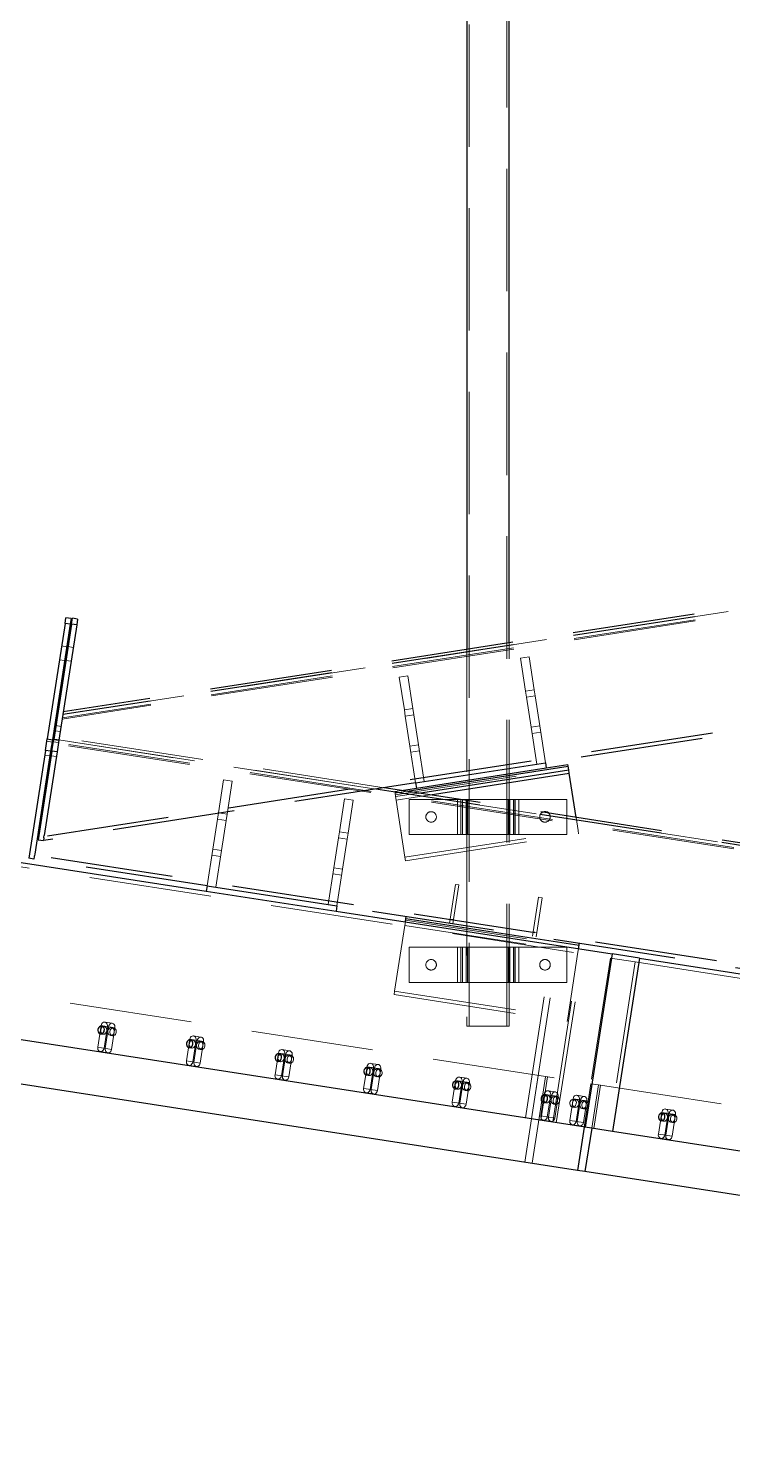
# Model space of a CAD drawing. Header units: millimetres. Extents: x 122 to 2816, y -707 to 556.
# Drawn here: x 626.96 to 634.27, y 300.97 to 315.6 of the extents above; entities that cross this region are included whole.
import ezdxf

# ---------------------------------------------------------------- set-up
doc = ezdxf.new("R2010")
doc.units = ezdxf.units.MM
doc.linetypes.add('HIDDEN', pattern=[1.905, 1.27, -0.635])

msp = doc.modelspace()

# ---------------------------------------------------------------- linework, layer by layer
at = {"color": 7, "linetype": 'HIDDEN', "lineweight": 18}
for p, q in [((631.535902, 327.067877), (631.535902, 305.249695)), ((631.92463, 305.249695), (631.92463, 327.067877)), ((665.883738, 314.405703), (627.310436, 308.43424)), ((665.881701, 314.418859), (627.312573, 308.448043)), ((627.317658, 308.480892), (665.876854, 314.450171)), ((627.34045, 309.42588), (627.394353, 309.417535)), ((627.407812, 309.419787), (627.461715, 309.411443)), ((631.949811, 305.249695), (631.949811, 309.224931)), ((627.358222, 309.184144), (627.304319, 309.192489)), ((627.425584, 309.178052), (627.371681, 309.186396)), ((631.51072, 309.156956), (631.51072, 305.249695)), ((632.156175, 309.078936), (632.066336, 309.065029)), ((632.119232, 308.723344), (632.066336, 309.065029)), ((632.209071, 308.737252), (632.156175, 309.078936)), ((627.282067, 309.048746), (627.33597, 309.040402)), ((627.349428, 309.042654), (627.403332, 309.034309)), ((630.89843, 308.884227), (630.808591, 308.870319)), ((630.861487, 308.528635), (630.808591, 308.870319)), ((630.951326, 308.542543), (630.89843, 308.884227)), ((632.209071, 308.737252), (632.119232, 308.723344)), ((632.129066, 308.659818), (632.119232, 308.723344)), ((632.218905, 308.673726), (632.129066, 308.659818)), ((632.177254, 308.348542), (632.129066, 308.659818)), ((632.218905, 308.673726), (632.209071, 308.737252)), ((632.267093, 308.36245), (632.218905, 308.673726)), ((630.951326, 308.542543), (630.861487, 308.528635)), ((630.871321, 308.465109), (630.861487, 308.528635)), ((630.96116, 308.479017), (630.871321, 308.465109)), ((630.96116, 308.479017), (630.951326, 308.542543)), ((631.009348, 308.167741), (630.96116, 308.479017)), ((627.298628, 308.357963), (627.244724, 308.366308)), ((630.919509, 308.153833), (630.871321, 308.465109)), ((632.267093, 308.36245), (632.177254, 308.348542)), ((632.23626, 307.967388), (632.177254, 308.348542)), ((632.326099, 307.981296), (632.267093, 308.36245)), ((627.205237, 308.195916), (627.151333, 308.20426)), ((627.208999, 308.22022), (627.155096, 308.228565)), ((666.28329, 302.133832), (627.20335, 308.183726)), ((666.285327, 302.146988), (627.205386, 308.196883)), ((627.210234, 308.228194), (666.290174, 302.1783)), ((627.272598, 308.189823), (627.218695, 308.198168)), ((627.276361, 308.214128), (627.222458, 308.222472)), ((630.5656, 307.708756), (627.223037, 308.226212)), ((630.652623, 307.722228), (627.22711, 308.252525)), ((627.290481, 308.305337), (627.236577, 308.313682)), ((632.276927, 308.298924), (632.187088, 308.285017)), ((627.129081, 308.060518), (627.182984, 308.052173)), ((627.136484, 308.108337), (627.190387, 308.099992)), ((627.196443, 308.054426), (627.250346, 308.046081)), ((627.203845, 308.102244), (627.257749, 308.0939)), ((631.009348, 308.167741), (630.919509, 308.153833)), ((630.978515, 307.772679), (630.919509, 308.153833)), ((631.019182, 308.104215), (630.929343, 308.090307)), ((631.068354, 307.786586), (631.009348, 308.167741)), ((630.767825, 307.64807), (632.564604, 307.926226)), ((628.931288, 307.46089), (628.984184, 307.802575)), ((629.074023, 307.788667), (628.984184, 307.802575)), ((629.021127, 307.446982), (629.074023, 307.788667)), ((630.189034, 307.266181), (630.241929, 307.607865)), ((630.331768, 307.593957), (630.241929, 307.607865)), ((630.762262, 307.684006), (630.830893, 307.69463)), ((630.765044, 307.666038), (630.762262, 307.684006)), ((630.765044, 307.666038), (630.890316, 307.685431)), ((630.770607, 307.630102), (630.765044, 307.666038)), ((630.770607, 307.630102), (631.009162, 307.667033)), ((630.77617, 307.594167), (630.770607, 307.630102)), ((630.77617, 307.594167), (631.128009, 307.648634)), ((630.912007, 307.601189), (630.912007, 307.237552)), ((630.912007, 307.601189), (631.412007, 307.601189)), ((631.412007, 307.601189), (631.412007, 307.237552)), ((631.412007, 307.601189), (631.521098, 307.601189)), ((631.44837, 307.601189), (631.44837, 307.237552)), ((631.463604, 307.601189), (631.463604, 307.237552)), ((631.466552, 307.237552), (631.466552, 307.601189)), ((631.502916, 307.601189), (631.502916, 307.237552)), ((631.515201, 307.601189), (631.515201, 307.237552)), ((631.521098, 307.601189), (631.939279, 307.601189)), ((631.521098, 307.237552), (631.521098, 307.601189)), ((631.939279, 307.601189), (632.04837, 307.601189)), ((631.939279, 307.601189), (631.939279, 307.237552)), ((631.945176, 307.601189), (631.945176, 307.237552)), ((631.957461, 307.237552), (631.957461, 307.601189)), ((631.993825, 307.601189), (631.993825, 307.237552)), ((631.996773, 307.601189), (631.996773, 307.237552)), ((632.012007, 307.237552), (632.012007, 307.601189)), ((632.04837, 307.601189), (632.04837, 307.237552)), ((632.04837, 307.601189), (632.54837, 307.601189)), ((632.54837, 307.601189), (632.54837, 307.237552)), ((628.921454, 307.397364), (628.931288, 307.46089)), ((629.021127, 307.446982), (628.931288, 307.46089)), ((630.278873, 307.252273), (630.331768, 307.593957)), ((630.867961, 307.00123), (630.77617, 307.594167)), ((628.873266, 307.086088), (628.921454, 307.397364)), ((629.011293, 307.383456), (628.921454, 307.397364)), ((628.963105, 307.07218), (629.011293, 307.383456)), ((629.011293, 307.383456), (629.021127, 307.446982)), ((632.66474, 307.279386), (632.643907, 307.413961)), ((630.131011, 306.891379), (630.179199, 307.202655)), ((630.179199, 307.202655), (630.189034, 307.266181)), ((630.269038, 307.188747), (630.179199, 307.202655)), ((630.278873, 307.252273), (630.189034, 307.266181)), ((630.22085, 306.877471), (630.269038, 307.188747)), ((630.269038, 307.188747), (630.278873, 307.252273)), ((630.867961, 307.00123), (632.66474, 307.279386)), ((630.873525, 306.965294), (632.670303, 307.24345)), ((630.912007, 307.237552), (631.412007, 307.237552)), ((631.412007, 307.237552), (631.521098, 307.237552)), ((631.521098, 307.237552), (631.939279, 307.237552)), ((631.939279, 307.237552), (632.04837, 307.237552)), ((632.04837, 307.237552), (632.54837, 307.237552)), ((632.670303, 307.24345), (632.66474, 307.279386)), ((625.71402, 307.083685), (632.999604, 305.955817)), ((628.81426, 306.704934), (628.873266, 307.086088)), ((628.953271, 307.008655), (628.863432, 307.022562)), ((628.963105, 307.07218), (628.873266, 307.086088)), ((628.904099, 306.691026), (628.963105, 307.07218)), ((630.072005, 306.510225), (630.131011, 306.891379)), ((630.22085, 306.877471), (630.131011, 306.891379)), ((630.161844, 306.496317), (630.22085, 306.877471)), ((630.873525, 306.965294), (630.867961, 307.00123)), ((630.211016, 306.813945), (630.121177, 306.827853)), ((631.392336, 306.719791), (631.329751, 306.315515)), ((631.428271, 306.714227), (631.392336, 306.719791)), ((631.428271, 306.714227), (631.365686, 306.309952)), ((632.25479, 306.586276), (632.192204, 306.182)), ((632.290725, 306.580713), (632.22814, 306.176437)), ((632.290725, 306.580713), (632.25479, 306.586276)), ((630.760949, 305.612439), (630.866648, 306.295215)), ((630.866648, 306.295215), (630.872211, 306.331151)), ((630.866648, 306.295215), (632.663427, 306.017059)), ((630.874993, 306.349119), (632.671772, 306.070963)), ((631.37264, 306.354872), (631.336704, 306.360435)), ((632.235094, 306.221357), (632.199158, 306.22692)), ((630.912084, 306.067877), (630.912084, 305.704241)), ((630.912084, 306.067877), (631.412084, 306.067877)), ((631.412084, 306.067877), (631.412084, 305.704241)), ((631.412084, 306.067877), (631.521175, 306.067877)), ((631.448448, 306.067877), (631.448448, 305.704241)), ((631.463681, 306.067877), (631.463681, 305.704241)), ((631.46663, 305.704241), (631.46663, 306.067877)), ((631.502993, 306.067877), (631.502993, 305.704241)), ((631.515278, 306.067877), (631.515278, 305.704241)), ((631.521175, 306.067877), (631.939357, 306.067877)), ((631.521175, 305.704241), (631.521175, 306.067877)), ((631.939357, 306.067877), (632.048448, 306.067877)), ((631.939357, 306.067877), (631.939357, 305.704241)), ((631.945254, 306.067877), (631.945254, 305.704241)), ((631.957539, 305.704241), (631.957539, 306.067877)), ((631.993902, 306.067877), (631.993902, 305.704241)), ((631.996851, 306.067877), (631.996851, 305.704241)), ((632.012084, 305.704241), (632.012084, 306.067877)), ((632.048448, 306.067877), (632.048448, 305.704241)), ((632.048448, 306.067877), (632.548448, 306.067877)), ((632.118178, 304.298425), (632.396334, 306.095204)), ((632.180739, 304.28874), (632.451941, 306.0406)), ((632.401591, 304.254551), (632.679747, 306.05133)), ((632.438387, 304.248855), (632.709589, 306.000714)), ((632.548448, 306.067877), (632.548448, 305.704241)), ((632.557728, 305.334283), (632.663427, 306.017059)), ((632.663427, 306.017059), (632.66899, 306.052995)), ((632.999604, 305.955817), (632.728402, 304.203958)), ((633.257252, 305.915931), (632.986049, 304.164072)), ((633.257252, 305.915931), (632.999604, 305.955817)), ((633.257252, 305.915931), (639.737525, 304.912732)), ((625.512357, 305.78102), (632.797941, 304.653153)), ((630.912084, 305.704241), (631.412084, 305.704241)), ((631.412084, 305.704241), (631.521175, 305.704241)), ((631.521175, 305.704241), (631.939357, 305.704241)), ((631.939357, 305.704241), (632.048448, 305.704241)), ((632.048448, 305.704241), (632.548448, 305.704241)), ((630.755386, 305.576504), (630.760949, 305.612439)), ((630.755386, 305.576504), (632.552165, 305.298348)), ((630.760949, 305.612439), (632.557728, 305.334283)), ((627.831041, 305.279482), (627.753747, 305.291447)), ((632.552165, 305.298348), (632.557728, 305.334283)), ((627.679602, 305.031549), (627.714372, 305.256147)), ((627.708511, 305.169662), (627.734276, 305.165673)), ((627.714372, 305.256147), (627.791666, 305.244181)), ((627.746793, 305.246528), (627.721028, 305.250517)), ((627.780604, 305.245893), (627.745835, 305.021296)), ((627.756897, 305.019583), (627.791666, 305.244181)), ((627.780604, 305.245893), (627.857899, 305.233927)), ((627.81157, 305.153707), (627.832182, 305.150516)), ((627.857899, 305.233927), (627.823129, 305.00933)), ((627.844699, 305.231371), (627.824087, 305.234562)), ((628.599499, 304.889142), (628.634269, 305.113739)), ((628.634269, 305.113739), (628.711563, 305.101773)), ((628.750938, 305.137074), (628.673644, 305.14904)), ((631.51072, 305.249695), (631.949811, 305.249695)), ((627.679602, 305.031549), (627.756897, 305.019583)), ((627.70646, 304.985995), (627.783754, 304.974029)), ((627.745835, 305.021296), (627.823129, 305.00933)), ((628.628408, 305.027254), (628.654173, 305.023265)), ((628.66669, 305.10412), (628.640925, 305.108109)), ((628.700501, 305.103486), (628.665732, 304.878888)), ((628.676794, 304.877176), (628.711563, 305.101773)), ((628.700501, 305.103486), (628.777796, 305.09152)), ((628.731467, 305.0113), (628.752079, 305.008109)), ((628.777796, 305.09152), (628.743026, 304.866923)), ((628.764596, 305.088964), (628.743984, 305.092155)), ((629.519396, 304.746734), (629.554166, 304.971331)), ((629.554166, 304.971331), (629.63146, 304.959366)), ((629.586587, 304.961713), (629.560822, 304.965701)), ((629.670835, 304.994667), (629.593541, 305.006632)), ((628.599499, 304.889142), (628.676794, 304.877176)), ((628.626357, 304.843588), (628.703651, 304.831622)), ((628.665732, 304.878888), (628.743026, 304.866923)), ((629.548305, 304.884846), (629.57407, 304.880858)), ((629.620398, 304.961078), (629.585629, 304.736481)), ((629.59669, 304.734768), (629.63146, 304.959366)), ((629.620398, 304.961078), (629.697693, 304.949112)), ((629.651364, 304.868892), (629.671976, 304.865701)), ((629.697693, 304.949112), (629.662923, 304.724515)), ((629.684493, 304.946556), (629.663881, 304.949747)), ((630.439293, 304.604327), (630.474063, 304.828924)), ((630.474063, 304.828924), (630.551357, 304.816958)), ((630.506484, 304.819305), (630.480719, 304.823294)), ((630.540295, 304.818671), (630.505526, 304.594073)), ((630.590732, 304.852259), (630.513437, 304.864225)), ((630.540295, 304.818671), (630.617589, 304.806705)), ((629.519396, 304.746734), (629.59669, 304.734768)), ((629.546254, 304.70118), (629.623548, 304.689214)), ((629.585629, 304.736481), (629.662923, 304.724515)), ((630.468202, 304.742439), (630.493967, 304.73845)), ((630.516587, 304.592361), (630.551357, 304.816958)), ((630.571261, 304.726484), (630.591873, 304.723294)), ((630.617589, 304.806705), (630.58282, 304.582107)), ((630.60439, 304.804149), (630.583778, 304.80734)), ((631.35919, 304.461919), (631.39396, 304.686516)), ((631.39396, 304.686516), (631.471254, 304.674551)), ((631.42638, 304.676898), (631.400616, 304.680886)), ((631.460192, 304.676263), (631.425423, 304.451666)), ((631.510629, 304.709851), (631.433334, 304.721817)), ((631.436484, 304.449953), (631.471254, 304.674551)), ((631.460192, 304.676263), (631.537486, 304.664297)), ((632.1112, 303.839546), (632.250278, 304.737935)), ((632.188494, 303.82758), (632.327572, 304.725969)), ((632.258033, 304.276775), (632.327572, 304.725969)), ((632.278645, 304.273584), (632.348184, 304.722779)), ((630.439293, 304.604327), (630.516587, 304.592361)), ((630.466151, 304.558772), (630.543445, 304.546807)), ((630.505526, 304.594073), (630.58282, 304.582107)), ((631.388099, 304.600031), (631.413863, 304.596043)), ((631.491158, 304.584077), (631.511769, 304.580886)), ((631.537486, 304.664297), (631.502717, 304.4397)), ((631.524287, 304.661741), (631.503675, 304.664932)), ((632.279087, 304.319511), (632.313856, 304.544109)), ((632.313856, 304.544109), (632.391151, 304.532143)), ((632.346277, 304.53449), (632.320513, 304.538479)), ((632.380089, 304.533855), (632.34532, 304.309258)), ((632.430526, 304.567444), (632.353231, 304.57941)), ((632.356381, 304.307546), (632.391151, 304.532143)), ((632.380089, 304.533855), (632.457383, 304.52189)), ((632.729168, 304.521212), (632.651874, 304.533177)), ((632.797941, 304.653153), (632.728402, 304.203958)), ((632.875235, 304.641187), (632.797941, 304.653153)), ((632.875235, 304.641187), (632.805696, 304.191992)), ((632.895847, 304.637996), (632.826308, 304.188801)), ((632.895847, 304.637996), (632.875235, 304.641187)), ((632.895847, 304.637996), (639.535862, 303.610067)), ((631.35919, 304.461919), (631.436484, 304.449953)), ((631.386048, 304.416365), (631.463342, 304.404399)), ((631.425423, 304.451666), (631.502717, 304.4397)), ((632.307996, 304.457624), (632.33376, 304.453635)), ((632.411055, 304.441669), (632.431666, 304.438478)), ((632.457383, 304.52189), (632.422614, 304.297292)), ((632.444183, 304.519334), (632.423572, 304.522524)), ((632.577729, 304.273279), (632.612499, 304.497877)), ((632.606638, 304.411391), (632.632403, 304.407403)), ((632.612499, 304.497877), (632.689793, 304.485911)), ((632.64492, 304.488258), (632.619155, 304.492246)), ((632.678731, 304.487623), (632.643962, 304.263026)), ((632.655024, 304.261313), (632.689793, 304.485911)), ((632.678731, 304.487623), (632.756026, 304.475657)), ((632.709697, 304.395437), (632.730309, 304.392246)), ((632.756026, 304.475657), (632.721256, 304.25106)), ((632.742826, 304.473101), (632.722214, 304.476292)), ((633.649065, 304.378804), (633.57177, 304.39077)), ((632.279087, 304.319511), (632.356381, 304.307546)), ((632.305945, 304.273957), (632.383239, 304.261991)), ((632.34532, 304.309258), (632.422614, 304.297292)), ((632.577729, 304.273279), (632.655024, 304.261313)), ((632.643962, 304.263026), (632.721256, 304.25106)), ((633.497626, 304.130872), (633.532396, 304.355469)), ((633.526535, 304.268984), (633.5523, 304.264995)), ((633.532396, 304.355469), (633.60969, 304.343503)), ((633.564817, 304.34585), (633.539052, 304.349839)), ((633.598628, 304.345216), (633.563859, 304.120618)), ((633.57492, 304.118906), (633.60969, 304.343503)), ((633.598628, 304.345216), (633.675923, 304.33325)), ((633.629594, 304.253029), (633.650206, 304.249839)), ((633.675923, 304.33325), (633.641153, 304.108652)), ((633.662723, 304.330694), (633.642111, 304.333885)), ((632.604587, 304.227725), (632.681881, 304.215759)), ((633.497626, 304.130872), (633.57492, 304.118906)), ((633.563859, 304.120618), (633.641153, 304.108652)), ((633.524484, 304.085317), (633.601778, 304.073352))]:
    msp.add_line(p, q, dxfattribs=at)
at = {"color": 7, "linetype": 'Continuous', "lineweight": 25}
for p, q in [((631.51072, 321.886059), (631.51072, 309.156956)), ((631.949811, 309.224931), (631.949811, 321.886059)), ((627.34045, 309.42588), (627.155096, 308.228565)), ((627.394353, 309.417535), (627.208999, 308.22022)), ((627.407812, 309.419787), (627.222458, 308.222472)), ((627.461715, 309.411443), (627.276361, 308.214128)), ((627.34045, 309.42588), (627.349653, 309.48533)), ((627.394353, 309.417535), (627.34045, 309.42588)), ((627.403557, 309.476985), (627.349653, 309.48533)), ((627.403557, 309.476985), (627.394353, 309.417535)), ((627.407812, 309.419787), (627.417015, 309.479237)), ((627.461715, 309.411443), (627.407812, 309.419787)), ((627.470918, 309.470893), (627.417015, 309.479237)), ((627.470918, 309.470893), (627.461715, 309.411443)), ((627.136484, 308.108337), (627.155096, 308.228565)), ((627.155096, 308.228565), (627.208999, 308.22022)), ((627.208999, 308.22022), (627.190387, 308.099992)), ((627.203845, 308.102244), (627.222458, 308.222472)), ((627.222458, 308.222472), (627.276361, 308.214128)), ((627.276361, 308.214128), (627.257749, 308.0939)), ((627.136484, 308.108337), (626.963578, 306.991435)), ((627.190387, 308.099992), (627.025359, 307.033975)), ((627.203845, 308.102244), (627.061537, 307.182988)), ((627.257749, 308.0939), (627.123704, 307.228027)), ((627.190387, 308.099992), (627.136484, 308.108337)), ((627.257749, 308.0939), (627.203845, 308.102244)), ((630.978515, 307.772679), (632.326099, 307.981296)), ((630.986859, 307.718775), (632.334444, 307.927392)), ((631.009162, 307.667033), (632.567386, 307.908259)), ((632.326099, 307.981296), (632.334444, 307.927392)), ((632.334444, 307.927392), (632.559041, 307.962162)), ((632.561823, 307.944194), (632.559041, 307.962162)), ((632.567386, 307.908259), (632.561823, 307.944194)), ((632.572949, 307.872323), (632.567386, 307.908259)), ((630.978515, 307.772679), (630.986859, 307.718775)), ((632.643907, 307.413961), (632.572949, 307.872323)), ((630.830893, 307.69463), (630.986859, 307.718775)), ((627.061537, 307.182988), (627.11544, 307.174643)), ((627.119557, 307.201234), (627.11544, 307.174643)), ((625.658414, 307.13829), (628.805915, 306.65103)), ((627.017481, 306.98309), (626.963578, 306.991435)), ((627.021405, 307.008436), (627.017481, 306.98309)), ((628.81426, 306.704934), (628.805915, 306.65103)), ((628.805915, 306.65103), (630.1535, 306.442413)), ((628.81426, 306.704934), (630.161844, 306.496317)), ((630.161844, 306.496317), (630.1535, 306.442413)), ((630.1535, 306.442413), (633.017589, 305.999029)), ((630.872211, 306.331151), (630.877774, 306.367087)), ((630.877774, 306.367087), (630.880556, 306.385054)), ((630.877774, 306.367087), (632.674553, 306.088931)), ((632.66899, 306.052995), (632.674553, 306.088931)), ((632.674553, 306.088931), (632.677335, 306.106898)), ((633.017589, 305.999029), (632.739433, 304.20225)), ((633.301001, 305.955154), (633.017589, 305.999029)), ((633.301001, 305.955154), (633.022845, 304.158376)), ((633.301001, 305.955154), (635.543836, 305.607945)), ((632.739433, 304.20225), (625.380258, 305.341511)), ((632.658863, 303.754763), (625.373279, 304.882631)), ((632.728402, 304.203958), (632.658863, 303.754763)), ((632.805696, 304.191992), (632.736157, 303.742797)), ((633.022845, 304.158376), (632.739433, 304.20225)), ((639.477354, 303.159165), (633.022845, 304.158376)), ((632.736157, 303.742797), (632.658863, 303.754763)), ((639.396784, 302.711678), (632.736157, 303.742797))]:
    msp.add_line(p, q, dxfattribs=at)
at = {"color": 7, "linetype": 'HIDDEN', "lineweight": 25}
for p, q in [((665.87278, 314.476484), (627.321932, 308.508497)), ((665.876854, 314.450171), (627.317658, 308.480892)), ((666.063706, 313.243182), (627.121631, 307.21463)), ((637.716436, 308.815764), (632.326099, 307.981296)), ((627.22711, 308.252525), (627.214307, 308.254507)), ((630.978515, 307.772679), (627.11544, 307.174643)), ((646.709358, 305.236514), (630.652623, 307.722228)), ((627.119557, 307.201234), (627.121631, 307.21463)), ((627.121631, 307.21463), (627.123704, 307.228027)), ((627.023382, 307.021205), (627.021405, 307.008436)), ((627.025359, 307.033975), (627.023382, 307.021205)), ((666.103322, 300.971311), (627.023382, 307.021205)), ((628.81426, 306.704934), (627.017481, 306.98309)), ((635.552181, 305.661849), (630.161844, 306.496317))]:
    msp.add_line(p, q, dxfattribs=at)
at = {"color": 8, "linetype": 'HIDDEN', "lineweight": 25}
for p, q in [((627.223037, 308.226212), (627.210234, 308.228194)), ((646.705284, 305.210201), (630.5656, 307.708756))]:
    msp.add_line(p, q, dxfattribs=at)
at = {"color": 8, "linetype": 'Continuous', "lineweight": 25}
for p, q in [((630.890316, 307.685431), (632.561823, 307.944194)), ((631.128009, 307.648634), (632.572949, 307.872323))]:
    msp.add_line(p, q, dxfattribs=at)
at = {"color": 7, "linetype": 'HIDDEN', "lineweight": 18, "flags": 128}
for points in [[(627.714372, 305.256147), (627.717477, 305.267329), (627.723013, 305.27719), (627.730531, 305.28493), (627.739424, 305.289924), (627.74897, 305.291766), (627.758396, 305.290306), (627.766938, 305.285664), (627.773905, 305.278216), (627.778731, 305.268564), (627.781026, 305.257491), (627.780604, 305.245893)], [(627.791666, 305.244181), (627.794771, 305.255363), (627.800307, 305.265224), (627.807826, 305.272965), (627.816718, 305.277958), (627.826264, 305.2798), (627.83569, 305.278341), (627.844232, 305.273699), (627.851199, 305.26625), (627.856025, 305.256598), (627.85832, 305.245525), (627.857899, 305.233927)], [(627.733417, 305.245338), (627.742016, 305.246846), (627.751442, 305.245387), (627.759984, 305.240745), (627.766951, 305.233296), (627.771777, 305.223644), (627.774072, 305.212571), (627.773651, 305.200974), (627.770546, 305.189792), (627.76501, 305.179931), (627.757491, 305.17219), (627.748598, 305.167197), (627.739052, 305.165355), (627.729626, 305.166814), (627.721886, 305.170851)], [(627.784712, 305.199261), (627.787817, 305.210443), (627.793353, 305.220304), (627.800872, 305.228045), (627.809764, 305.233039), (627.81931, 305.23488), (627.828736, 305.233421), (627.837278, 305.228779), (627.844245, 305.221331), (627.849071, 305.211679), (627.851367, 305.200605), (627.850945, 305.189008), (627.84784, 305.177826), (627.842304, 305.167965), (627.834785, 305.160224), (627.825893, 305.155231), (627.816347, 305.153389), (627.806921, 305.154848), (627.798379, 305.15949), (627.791412, 305.166939), (627.786586, 305.176591), (627.78429, 305.187664), (627.784712, 305.199261)], [(627.805324, 305.19607), (627.808429, 305.207253), (627.813965, 305.217113), (627.821484, 305.224854), (627.830376, 305.229848), (627.839922, 305.231689), (627.849348, 305.23023), (627.85789, 305.225588), (627.864857, 305.21814), (627.869683, 305.208488), (627.871978, 305.197415), (627.871557, 305.185817), (627.868452, 305.174635), (627.862916, 305.164774), (627.855397, 305.157033), (627.846504, 305.15204), (627.836958, 305.150198), (627.827533, 305.151657), (627.81899, 305.156299), (627.812024, 305.163748), (627.807197, 305.1734), (627.804902, 305.184473), (627.805324, 305.19607)], [(628.634269, 305.113739), (628.637373, 305.124921), (628.642909, 305.134782), (628.650428, 305.142523), (628.659321, 305.147516), (628.668867, 305.149358), (628.678293, 305.147899), (628.686835, 305.143257), (628.693801, 305.135808), (628.698628, 305.126156), (628.700923, 305.115083), (628.700501, 305.103486)], [(628.711563, 305.101773), (628.714668, 305.112955), (628.720204, 305.122816), (628.727723, 305.130557), (628.736615, 305.13555), (628.746161, 305.137392), (628.755587, 305.135933), (628.764129, 305.131291), (628.771096, 305.123842), (628.775922, 305.114191), (628.778217, 305.103117), (628.777796, 305.09152)], [(627.745835, 305.021296), (627.74273, 305.010114), (627.737194, 305.000253), (627.729675, 304.992512), (627.720783, 304.987519), (627.711237, 304.985677), (627.701811, 304.987136), (627.693269, 304.991778), (627.686302, 304.999227), (627.681476, 305.008879), (627.679181, 305.019952), (627.679602, 305.031549)], [(627.823129, 305.00933), (627.820024, 304.998148), (627.814488, 304.988287), (627.80697, 304.980546), (627.798077, 304.975553), (627.788531, 304.973711), (627.779105, 304.97517), (627.770563, 304.979812), (627.763596, 304.987261), (627.75877, 304.996913), (627.756475, 305.007986), (627.756897, 305.019583)], [(628.653314, 305.102931), (628.661913, 305.104439), (628.671339, 305.102979), (628.679881, 305.098337), (628.686848, 305.090889), (628.691674, 305.081237), (628.693969, 305.070164), (628.693547, 305.058566), (628.690443, 305.047384), (628.684907, 305.037523), (628.677388, 305.029783), (628.668495, 305.024789), (628.658949, 305.022947), (628.649523, 305.024406), (628.641783, 305.028444)], [(628.704609, 305.056854), (628.707714, 305.068036), (628.71325, 305.077897), (628.720769, 305.085637), (628.729661, 305.090631), (628.739207, 305.092473), (628.748633, 305.091014), (628.757175, 305.086372), (628.764142, 305.078923), (628.768968, 305.069271), (628.771263, 305.058198), (628.770842, 305.0466), (628.767737, 305.035418), (628.762201, 305.025558), (628.754682, 305.017817), (628.745789, 305.012823), (628.736244, 305.010981), (628.726818, 305.012441), (628.718275, 305.017083), (628.711309, 305.024531), (628.706483, 305.034183), (628.704187, 305.045256), (628.704609, 305.056854)], [(628.725221, 305.053663), (628.728326, 305.064845), (628.733862, 305.074706), (628.741381, 305.082447), (628.750273, 305.08744), (628.759819, 305.089282), (628.769245, 305.087823), (628.777787, 305.083181), (628.784754, 305.075732), (628.78958, 305.06608), (628.791875, 305.055007), (628.791454, 305.04341), (628.788349, 305.032227), (628.782813, 305.022367), (628.775294, 305.014626), (628.766401, 305.009632), (628.756855, 305.007791), (628.747429, 305.00925), (628.738887, 305.013892), (628.731921, 305.02134), (628.727094, 305.030992), (628.724799, 305.042066), (628.725221, 305.053663)], [(629.554166, 304.971331), (629.55727, 304.982514), (629.562806, 304.992374), (629.570325, 305.000115), (629.579218, 305.005109), (629.588764, 305.00695), (629.59819, 305.005491), (629.606732, 305.000849), (629.613698, 304.993401), (629.618525, 304.983749), (629.62082, 304.972676), (629.620398, 304.961078)], [(629.63146, 304.959366), (629.634565, 304.970548), (629.640101, 304.980409), (629.64762, 304.988149), (629.656512, 304.993143), (629.666058, 304.994985), (629.675484, 304.993525), (629.684026, 304.988884), (629.690993, 304.981435), (629.695819, 304.971783), (629.698114, 304.96071), (629.697693, 304.949112)], [(628.665732, 304.878888), (628.662627, 304.867706), (628.657091, 304.857845), (628.649572, 304.850105), (628.64068, 304.845111), (628.631134, 304.843269), (628.621708, 304.844729), (628.613166, 304.849371), (628.606199, 304.856819), (628.601373, 304.866471), (628.599077, 304.877544), (628.599499, 304.889142)], [(628.743026, 304.866923), (628.739921, 304.85574), (628.734385, 304.84588), (628.726866, 304.838139), (628.717974, 304.833145), (628.708428, 304.831304), (628.699002, 304.832763), (628.69046, 304.837405), (628.683493, 304.844853), (628.678667, 304.854505), (628.676372, 304.865578), (628.676794, 304.877176)], [(629.573211, 304.960523), (629.58181, 304.962031), (629.591236, 304.960572), (629.599778, 304.95593), (629.606745, 304.948481), (629.611571, 304.938829), (629.613866, 304.927756), (629.613444, 304.916159), (629.61034, 304.904977), (629.604804, 304.895116), (629.597285, 304.887375), (629.588392, 304.882381), (629.578846, 304.88054), (629.56942, 304.881999), (629.56168, 304.886036)], [(629.624506, 304.914446), (629.627611, 304.925628), (629.633147, 304.935489), (629.640666, 304.94323), (629.649558, 304.948223), (629.659104, 304.950065), (629.66853, 304.948606), (629.677072, 304.943964), (629.684039, 304.936515), (629.688865, 304.926864), (629.69116, 304.91579), (629.690739, 304.904193), (629.687634, 304.893011), (629.682098, 304.88315), (629.674579, 304.875409), (629.665686, 304.870416), (629.65614, 304.868574), (629.646715, 304.870033), (629.638172, 304.874675), (629.631206, 304.882124), (629.62638, 304.891776), (629.624084, 304.902849), (629.624506, 304.914446)], [(629.645118, 304.911255), (629.648223, 304.922437), (629.653759, 304.932298), (629.661277, 304.940039), (629.67017, 304.945033), (629.679716, 304.946874), (629.689142, 304.945415), (629.697684, 304.940773), (629.704651, 304.933325), (629.709477, 304.923673), (629.711772, 304.912599), (629.71135, 304.901002), (629.708246, 304.88982), (629.70271, 304.879959), (629.695191, 304.872218), (629.686298, 304.867225), (629.676752, 304.865383), (629.667326, 304.866842), (629.658784, 304.871484), (629.651818, 304.878933), (629.646991, 304.888585), (629.644696, 304.899658), (629.645118, 304.911255)], [(630.474063, 304.828924), (630.477167, 304.840106), (630.482703, 304.849967), (630.490222, 304.857708), (630.499115, 304.862701), (630.508661, 304.864543), (630.518087, 304.863084), (630.526629, 304.858442), (630.533595, 304.850993), (630.538422, 304.841341), (630.540717, 304.830268), (630.540295, 304.818671)], [(630.493108, 304.818115), (630.501707, 304.819623), (630.511133, 304.818164), (630.519675, 304.813522), (630.526641, 304.806074), (630.531468, 304.796422), (630.533763, 304.785349), (630.533341, 304.773751), (630.530237, 304.762569), (630.524701, 304.752708), (630.517182, 304.744967), (630.508289, 304.739974), (630.498743, 304.738132), (630.489317, 304.739591), (630.481577, 304.743629)], [(630.551357, 304.816958), (630.554462, 304.82814), (630.559998, 304.838001), (630.567516, 304.845742), (630.576409, 304.850735), (630.585955, 304.852577), (630.595381, 304.851118), (630.603923, 304.846476), (630.61089, 304.839027), (630.615716, 304.829375), (630.618011, 304.818302), (630.617589, 304.806705)], [(629.585629, 304.736481), (629.582524, 304.725299), (629.576988, 304.715438), (629.569469, 304.707697), (629.560577, 304.702704), (629.551031, 304.700862), (629.541605, 304.702321), (629.533063, 304.706963), (629.526096, 304.714412), (629.52127, 304.724064), (629.518974, 304.735137), (629.519396, 304.746734)], [(629.662923, 304.724515), (629.659818, 304.713333), (629.654282, 304.703472), (629.646763, 304.695731), (629.637871, 304.690738), (629.628325, 304.688896), (629.618899, 304.690355), (629.610357, 304.694997), (629.60339, 304.702446), (629.598564, 304.712098), (629.596269, 304.723171), (629.59669, 304.734768)], [(630.544403, 304.772039), (630.547508, 304.783221), (630.553044, 304.793082), (630.560563, 304.800822), (630.569455, 304.805816), (630.579001, 304.807658), (630.588427, 304.806198), (630.596969, 304.801556), (630.603936, 304.794108), (630.608762, 304.784456), (630.611057, 304.773383), (630.610636, 304.761785), (630.607531, 304.750603), (630.601995, 304.740742), (630.594476, 304.733002), (630.585583, 304.728008), (630.576037, 304.726166), (630.566612, 304.727626), (630.558069, 304.732268), (630.551103, 304.739716), (630.546276, 304.749368), (630.543981, 304.760441), (630.544403, 304.772039)], [(630.565015, 304.768848), (630.568119, 304.78003), (630.573655, 304.789891), (630.581174, 304.797631), (630.590067, 304.802625), (630.599613, 304.804467), (630.609039, 304.803008), (630.617581, 304.798366), (630.624548, 304.790917), (630.629374, 304.781265), (630.631669, 304.770192), (630.631247, 304.758594), (630.628143, 304.747412), (630.622607, 304.737552), (630.615088, 304.729811), (630.606195, 304.724817), (630.596649, 304.722975), (630.587223, 304.724435), (630.578681, 304.729077), (630.571715, 304.736525), (630.566888, 304.746177), (630.564593, 304.75725), (630.565015, 304.768848)], [(631.39396, 304.686516), (631.397064, 304.697698), (631.4026, 304.707559), (631.410119, 304.7153), (631.419012, 304.720294), (631.428558, 304.722135), (631.437984, 304.720676), (631.446526, 304.716034), (631.453492, 304.708586), (631.458319, 304.698934), (631.460614, 304.68786), (631.460192, 304.676263)], [(631.413005, 304.675708), (631.421604, 304.677216), (631.43103, 304.675757), (631.439572, 304.671115), (631.446538, 304.663666), (631.451365, 304.654014), (631.45366, 304.642941), (631.453238, 304.631344), (631.450134, 304.620161), (631.444598, 304.610301), (631.437079, 304.60256), (631.428186, 304.597566), (631.41864, 304.595725), (631.409214, 304.597184), (631.401474, 304.601221)], [(631.471254, 304.674551), (631.474358, 304.685733), (631.479895, 304.695593), (631.487413, 304.703334), (631.496306, 304.708328), (631.505852, 304.71017), (631.515278, 304.70871), (631.52382, 304.704068), (631.530787, 304.69662), (631.535613, 304.686968), (631.537908, 304.675895), (631.537486, 304.664297)], [(630.505526, 304.594073), (630.502421, 304.582891), (630.496885, 304.57303), (630.489366, 304.56529), (630.480473, 304.560296), (630.470928, 304.558454), (630.461502, 304.559913), (630.452959, 304.564555), (630.445993, 304.572004), (630.441167, 304.581656), (630.438871, 304.592729), (630.439293, 304.604327)], [(630.58282, 304.582107), (630.579715, 304.570925), (630.574179, 304.561065), (630.56666, 304.553324), (630.557768, 304.54833), (630.548222, 304.546488), (630.538796, 304.547948), (630.530254, 304.55259), (630.523287, 304.560038), (630.518461, 304.56969), (630.516166, 304.580763), (630.516587, 304.592361)], [(631.4643, 304.629631), (631.467405, 304.640813), (631.472941, 304.650674), (631.48046, 304.658415), (631.489352, 304.663408), (631.498898, 304.66525), (631.508324, 304.663791), (631.516866, 304.659149), (631.523833, 304.6517), (631.528659, 304.642048), (631.530954, 304.630975), (631.530532, 304.619378), (631.527428, 304.608196), (631.521892, 304.598335), (631.514373, 304.590594), (631.50548, 304.585601), (631.495934, 304.583759), (631.486508, 304.585218), (631.477966, 304.58986), (631.471, 304.597309), (631.466173, 304.60696), (631.463878, 304.618034), (631.4643, 304.629631)], [(631.484912, 304.62644), (631.488016, 304.637622), (631.493552, 304.647483), (631.501071, 304.655224), (631.509964, 304.660217), (631.51951, 304.662059), (631.528936, 304.6606), (631.537478, 304.655958), (631.544444, 304.648509), (631.549271, 304.638857), (631.551566, 304.627784), (631.551144, 304.616187), (631.54804, 304.605005), (631.542504, 304.595144), (631.534985, 304.587403), (631.526092, 304.58241), (631.516546, 304.580568), (631.50712, 304.582027), (631.498578, 304.586669), (631.491612, 304.594118), (631.486785, 304.60377), (631.48449, 304.614843), (631.484912, 304.62644)], [(632.313856, 304.544109), (632.316961, 304.555291), (632.322497, 304.565152), (632.330016, 304.572892), (632.338909, 304.577886), (632.348455, 304.579728), (632.357881, 304.578269), (632.366423, 304.573627), (632.373389, 304.566178), (632.378216, 304.556526), (632.380511, 304.545453), (632.380089, 304.533855)], [(632.332902, 304.5333), (632.341501, 304.534808), (632.350927, 304.533349), (632.359469, 304.528707), (632.366435, 304.521258), (632.371262, 304.511607), (632.373557, 304.500533), (632.373135, 304.488936), (632.370031, 304.477754), (632.364494, 304.467893), (632.356976, 304.460152), (632.348083, 304.455159), (632.338537, 304.453317), (632.329111, 304.454776), (632.321371, 304.458814)], [(632.391151, 304.532143), (632.394255, 304.543325), (632.399791, 304.553186), (632.40731, 304.560927), (632.416203, 304.56592), (632.425749, 304.567762), (632.435175, 304.566303), (632.443717, 304.561661), (632.450683, 304.554212), (632.45551, 304.54456), (632.457805, 304.533487), (632.457383, 304.52189)], [(632.612499, 304.497877), (632.615603, 304.509059), (632.621139, 304.518919), (632.628658, 304.52666), (632.637551, 304.531654), (632.647097, 304.533495), (632.656523, 304.532036), (632.665065, 304.527394), (632.672031, 304.519946), (632.676858, 304.510294), (632.679153, 304.499221), (632.678731, 304.487623)], [(631.425423, 304.451666), (631.422318, 304.440484), (631.416782, 304.430623), (631.409263, 304.422882), (631.40037, 304.417888), (631.390824, 304.416047), (631.381399, 304.417506), (631.372856, 304.422148), (631.36589, 304.429596), (631.361064, 304.439248), (631.358768, 304.450322), (631.35919, 304.461919)], [(631.502717, 304.4397), (631.499612, 304.428518), (631.494076, 304.418657), (631.486557, 304.410916), (631.477665, 304.405923), (631.468119, 304.404081), (631.458693, 304.40554), (631.450151, 304.410182), (631.443184, 304.417631), (631.438358, 304.427283), (631.436063, 304.438356), (631.436484, 304.449953)], [(632.384197, 304.487224), (632.387302, 304.498406), (632.392838, 304.508266), (632.400356, 304.516007), (632.409249, 304.521001), (632.418795, 304.522842), (632.428221, 304.521383), (632.436763, 304.516741), (632.44373, 304.509293), (632.448556, 304.499641), (632.450851, 304.488568), (632.450429, 304.47697), (632.447325, 304.465788), (632.441789, 304.455927), (632.43427, 304.448187), (632.425377, 304.443193), (632.415831, 304.441351), (632.406405, 304.44281), (632.397863, 304.447452), (632.390897, 304.454901), (632.38607, 304.464553), (632.383775, 304.475626), (632.384197, 304.487224)], [(632.404809, 304.484033), (632.407913, 304.495215), (632.413449, 304.505076), (632.420968, 304.512816), (632.429861, 304.51781), (632.439407, 304.519652), (632.448833, 304.518192), (632.457375, 304.51355), (632.464341, 304.506102), (632.469168, 304.49645), (632.471463, 304.485377), (632.471041, 304.473779), (632.467937, 304.462597), (632.462401, 304.452736), (632.454882, 304.444996), (632.445989, 304.440002), (632.436443, 304.43816), (632.427017, 304.43962), (632.418475, 304.444262), (632.411509, 304.45171), (632.406682, 304.461362), (632.404387, 304.472435), (632.404809, 304.484033)], [(632.646013, 304.446692), (632.646434, 304.45829), (632.644139, 304.469363), (632.639313, 304.479015), (632.632346, 304.486463), (632.623804, 304.491105), (632.614378, 304.492565), (632.604832, 304.490723), (632.59594, 304.485729), (632.588421, 304.477989), (632.582885, 304.468128), (632.57978, 304.456946), (632.579358, 304.445348), (632.581654, 304.434275), (632.58648, 304.424623), (632.593446, 304.417174), (632.601989, 304.412533), (632.611415, 304.411073), (632.62096, 304.412915), (632.629853, 304.417909), (632.637372, 304.425649), (632.642908, 304.43551), (632.646013, 304.446692)], [(632.605545, 304.452957), (632.60865, 304.464139), (632.614186, 304.474), (632.621704, 304.481741), (632.630597, 304.486734), (632.640143, 304.488576), (632.649569, 304.487117), (632.658111, 304.482475), (632.665078, 304.475026), (632.669904, 304.465374), (632.672199, 304.454301), (632.671777, 304.442704), (632.668673, 304.431522), (632.663137, 304.421661), (632.655618, 304.41392), (632.646725, 304.408927), (632.637179, 304.407085), (632.627753, 304.408544), (632.619211, 304.413186), (632.612245, 304.420635), (632.607418, 304.430286), (632.605123, 304.44136), (632.605545, 304.452957)], [(632.682839, 304.440991), (632.685944, 304.452173), (632.69148, 304.462034), (632.698999, 304.469775), (632.707891, 304.474768), (632.717437, 304.47661), (632.726863, 304.475151), (632.735405, 304.470509), (632.742372, 304.46306), (632.747198, 304.453409), (632.749493, 304.442335), (632.749072, 304.430738), (632.745967, 304.419556), (632.740431, 304.409695), (632.732912, 304.401954), (632.724019, 304.396961), (632.714474, 304.395119), (632.705048, 304.396578), (632.696505, 304.40122), (632.689539, 304.408669), (632.684713, 304.418321), (632.682417, 304.429394), (632.682839, 304.440991)], [(632.689793, 304.485911), (632.692898, 304.497093), (632.698434, 304.506954), (632.705953, 304.514694), (632.714845, 304.519688), (632.724391, 304.52153), (632.733817, 304.52007), (632.742359, 304.515429), (632.749326, 304.50798), (632.754152, 304.498328), (632.756447, 304.487255), (632.756026, 304.475657)], [(632.703451, 304.4378), (632.706556, 304.448982), (632.712092, 304.458843), (632.719611, 304.466584), (632.728503, 304.471578), (632.738049, 304.473419), (632.747475, 304.47196), (632.756017, 304.467318), (632.762984, 304.45987), (632.76781, 304.450218), (632.770105, 304.439144), (632.769683, 304.427547), (632.766579, 304.416365), (632.761043, 304.406504), (632.753524, 304.398763), (632.744631, 304.39377), (632.735085, 304.391928), (632.725659, 304.393387), (632.717117, 304.398029), (632.710151, 304.405478), (632.705324, 304.41513), (632.703029, 304.426203), (632.703451, 304.4378)], [(633.532396, 304.355469), (633.5355, 304.366651), (633.541036, 304.376512), (633.548555, 304.384253), (633.557448, 304.389246), (633.566994, 304.391088), (633.57642, 304.389629), (633.584962, 304.384987), (633.591928, 304.377538), (633.596755, 304.367886), (633.59905, 304.356813), (633.598628, 304.345216)], [(633.60969, 304.343503), (633.612795, 304.354685), (633.618331, 304.364546), (633.62585, 304.372287), (633.634742, 304.37728), (633.644288, 304.379122), (633.653714, 304.377663), (633.662256, 304.373021), (633.669223, 304.365572), (633.674049, 304.35592), (633.676344, 304.344847), (633.675923, 304.33325)], [(632.34532, 304.309258), (632.342215, 304.298076), (632.336679, 304.288215), (632.32916, 304.280474), (632.320267, 304.275481), (632.310721, 304.273639), (632.301296, 304.275098), (632.292753, 304.27974), (632.285787, 304.287189), (632.28096, 304.296841), (632.278665, 304.307914), (632.279087, 304.319511)], [(632.422614, 304.297292), (632.419509, 304.28611), (632.413973, 304.276249), (632.406454, 304.268509), (632.397562, 304.263515), (632.388016, 304.261673), (632.37859, 304.263133), (632.370048, 304.267774), (632.363081, 304.275223), (632.358255, 304.284875), (632.355959, 304.295948), (632.356381, 304.307546)], [(632.643962, 304.263026), (632.640857, 304.251844), (632.635321, 304.241983), (632.627802, 304.234242), (632.61891, 304.229249), (632.609364, 304.227407), (632.599938, 304.228866), (632.591396, 304.233508), (632.584429, 304.240957), (632.579603, 304.250609), (632.577307, 304.261682), (632.577729, 304.273279)], [(632.721256, 304.25106), (632.718151, 304.239878), (632.712615, 304.230017), (632.705096, 304.222276), (632.696204, 304.217283), (632.686658, 304.215441), (632.677232, 304.2169), (632.66869, 304.221542), (632.661723, 304.228991), (632.656897, 304.238643), (632.654602, 304.249716), (632.655024, 304.261313)], [(633.551441, 304.34466), (633.56004, 304.346168), (633.569466, 304.344709), (633.578008, 304.340067), (633.584975, 304.332619), (633.589801, 304.322967), (633.592096, 304.311894), (633.591674, 304.300296), (633.58857, 304.289114), (633.583034, 304.279253), (633.575515, 304.271512), (633.566622, 304.266519), (633.557076, 304.264677), (633.54765, 304.266136), (633.53991, 304.270174)], [(633.602736, 304.298584), (633.605841, 304.309766), (633.611377, 304.319627), (633.618896, 304.327367), (633.627788, 304.332361), (633.637334, 304.334203), (633.64676, 304.332743), (633.655302, 304.328101), (633.662269, 304.320653), (633.667095, 304.311001), (633.66939, 304.299928), (633.668969, 304.28833), (633.665864, 304.277148), (633.660328, 304.267287), (633.652809, 304.259547), (633.643916, 304.254553), (633.63437, 304.252711), (633.624945, 304.254171), (633.616402, 304.258813), (633.609436, 304.266261), (633.60461, 304.275913), (633.602314, 304.286986), (633.602736, 304.298584)], [(633.623348, 304.295393), (633.626453, 304.306575), (633.631989, 304.316436), (633.639507, 304.324176), (633.6484, 304.32917), (633.657946, 304.331012), (633.667372, 304.329553), (633.675914, 304.324911), (633.682881, 304.317462), (633.687707, 304.30781), (633.690002, 304.296737), (633.68958, 304.285139), (633.686476, 304.273957), (633.68094, 304.264097), (633.673421, 304.256356), (633.664528, 304.251362), (633.654982, 304.249521), (633.645556, 304.25098), (633.637014, 304.255622), (633.630048, 304.26307), (633.625221, 304.272722), (633.622926, 304.283795), (633.623348, 304.295393)], [(633.563859, 304.120618), (633.560754, 304.109436), (633.555218, 304.099575), (633.547699, 304.091835), (633.538807, 304.086841), (633.529261, 304.084999), (633.519835, 304.086458), (633.511293, 304.0911), (633.504326, 304.098549), (633.4995, 304.108201), (633.497204, 304.119274), (633.497626, 304.130872)], [(633.641153, 304.108652), (633.638048, 304.09747), (633.632512, 304.08761), (633.624993, 304.079869), (633.616101, 304.074875), (633.606555, 304.073034), (633.597129, 304.074493), (633.588587, 304.079135), (633.58162, 304.086583), (633.576794, 304.096235), (633.574499, 304.107308), (633.57492, 304.118906)]]:
    msp.add_lwpolyline(points, dxfattribs=at)
at = {"color": 7, "linetype": 'Continuous', "lineweight": 25, "flags": 128}
for points in [[(627.747886, 305.204962), (627.748308, 305.21656), (627.746012, 305.227633), (627.741186, 305.237285), (627.734219, 305.244734), (627.725677, 305.249376), (627.716251, 305.250835), (627.706705, 305.248993), (627.697813, 305.243999), (627.690294, 305.236259), (627.684758, 305.226398), (627.681653, 305.215216), (627.681231, 305.203618), (627.683527, 305.192545), (627.688353, 305.182893), (627.69532, 305.175445), (627.703862, 305.170803), (627.713288, 305.169343), (627.722834, 305.171185), (627.731726, 305.176179), (627.739245, 305.183919), (627.744781, 305.19378), (627.747886, 305.204962)], [(628.667783, 305.062555), (628.668204, 305.074152), (628.665909, 305.085225), (628.661083, 305.094877), (628.654116, 305.102326), (628.645574, 305.106968), (628.636148, 305.108427), (628.626602, 305.106585), (628.61771, 305.101592), (628.610191, 305.093851), (628.604655, 305.08399), (628.60155, 305.072808), (628.601128, 305.061211), (628.603424, 305.050138), (628.60825, 305.040486), (628.615216, 305.033037), (628.623759, 305.028395), (628.633185, 305.026936), (628.64273, 305.028778), (628.651623, 305.033771), (628.659142, 305.041512), (628.664678, 305.051373), (628.667783, 305.062555)], [(629.58768, 304.920147), (629.588101, 304.931745), (629.585806, 304.942818), (629.58098, 304.95247), (629.574013, 304.959918), (629.565471, 304.96456), (629.556045, 304.96602), (629.546499, 304.964178), (629.537607, 304.959184), (629.530088, 304.951444), (629.524552, 304.941583), (629.521447, 304.930401), (629.521025, 304.918803), (629.523321, 304.90773), (629.528147, 304.898078), (629.535113, 304.890629), (629.543656, 304.885988), (629.553081, 304.884528), (629.562627, 304.88637), (629.57152, 304.891364), (629.579039, 304.899104), (629.584575, 304.908965), (629.58768, 304.920147)], [(630.507577, 304.77774), (630.507998, 304.789337), (630.505703, 304.80041), (630.500877, 304.810062), (630.49391, 304.817511), (630.485368, 304.822153), (630.475942, 304.823612), (630.466396, 304.82177), (630.457504, 304.816777), (630.449985, 304.809036), (630.444449, 304.799175), (630.441344, 304.787993), (630.440922, 304.776396), (630.443217, 304.765322), (630.448044, 304.755671), (630.45501, 304.748222), (630.463553, 304.74358), (630.472978, 304.742121), (630.482524, 304.743963), (630.491417, 304.748956), (630.498936, 304.756697), (630.504472, 304.766558), (630.507577, 304.77774)], [(631.427473, 304.635332), (631.427895, 304.64693), (631.4256, 304.658003), (631.420774, 304.667655), (631.413807, 304.675103), (631.405265, 304.679745), (631.395839, 304.681204), (631.386293, 304.679363), (631.377401, 304.674369), (631.369882, 304.666628), (631.364346, 304.656768), (631.361241, 304.645585), (631.360819, 304.633988), (631.363114, 304.622915), (631.367941, 304.613263), (631.374907, 304.605814), (631.383449, 304.601172), (631.392875, 304.599713), (631.402421, 304.601555), (631.411314, 304.606548), (631.418833, 304.614289), (631.424369, 304.62415), (631.427473, 304.635332)], [(632.34737, 304.492925), (632.347792, 304.504522), (632.345497, 304.515595), (632.340671, 304.525247), (632.333704, 304.532696), (632.325162, 304.537338), (632.315736, 304.538797), (632.30619, 304.536955), (632.297297, 304.531962), (632.289779, 304.524221), (632.284243, 304.51436), (632.281138, 304.503178), (632.280716, 304.49158), (632.283011, 304.480507), (632.287838, 304.470855), (632.294804, 304.463407), (632.303346, 304.458765), (632.312772, 304.457306), (632.322318, 304.459147), (632.331211, 304.464141), (632.33873, 304.471882), (632.344266, 304.481742), (632.34737, 304.492925)], [(633.56591, 304.304285), (633.566331, 304.315882), (633.564036, 304.326955), (633.55921, 304.336607), (633.552243, 304.344056), (633.543701, 304.348698), (633.534275, 304.350157), (633.524729, 304.348315), (633.515837, 304.343322), (633.508318, 304.335581), (633.502782, 304.32572), (633.499677, 304.314538), (633.499255, 304.302941), (633.501551, 304.291867), (633.506377, 304.282216), (633.513343, 304.274767), (633.521886, 304.270125), (633.531311, 304.268666), (633.540857, 304.270508), (633.54975, 304.275501), (633.557269, 304.283242), (633.562805, 304.293103), (633.56591, 304.304285)]]:
    msp.add_lwpolyline(points, dxfattribs=at)
at = {"color": 7, "linetype": 'HIDDEN', "lineweight": 18}
for centre in [(631.139279, 307.41937), (631.139357, 305.886059), (632.321175, 305.886059)]:
    msp.add_circle(centre, 0.054545, dxfattribs=at)
for start, end in [(117.3582402, 188.8), (188.8, 45.0417598)]:
    msp.add_arc((632.321098, 307.41937), 0.054545, start, end, dxfattribs=at)
at = {"color": 7, "linetype": 'Continuous', "lineweight": 25}
for centre, radius, start, end in [((632.321098, 307.41937), 0.054545, 45.0417598, 117.3582402), ((627.747873, 305.202944), 0.041294, 168.428425, 231.0011731), ((627.747918, 305.207322), 0.040687, 110.8779949, 174.4924069), ((628.66777, 305.060536), 0.041294, 168.428425, 231.0011731), ((628.667815, 305.064914), 0.040687, 110.8779949, 174.4924069), ((629.587667, 304.918129), 0.041294, 168.428425, 231.0011731), ((629.587711, 304.922507), 0.040687, 110.8779949, 174.4924069), ((630.507608, 304.780099), 0.040687, 110.8779949, 174.4924069), ((630.507564, 304.775721), 0.041294, 168.428425, 231.0011731), ((631.427505, 304.637692), 0.040687, 110.8779949, 174.4924069), ((631.427461, 304.633314), 0.041294, 168.428425, 231.0011731), ((632.347402, 304.495284), 0.040687, 110.8779949, 174.4924069), ((632.347358, 304.490906), 0.041294, 168.428425, 231.0011731), ((633.565897, 304.302266), 0.041294, 168.428425, 231.0011731), ((633.565941, 304.306644), 0.040687, 110.8779949, 174.4924069)]:
    msp.add_arc(centre, radius, start, end, dxfattribs=at)

doc.saveas('drawing.dxf')
